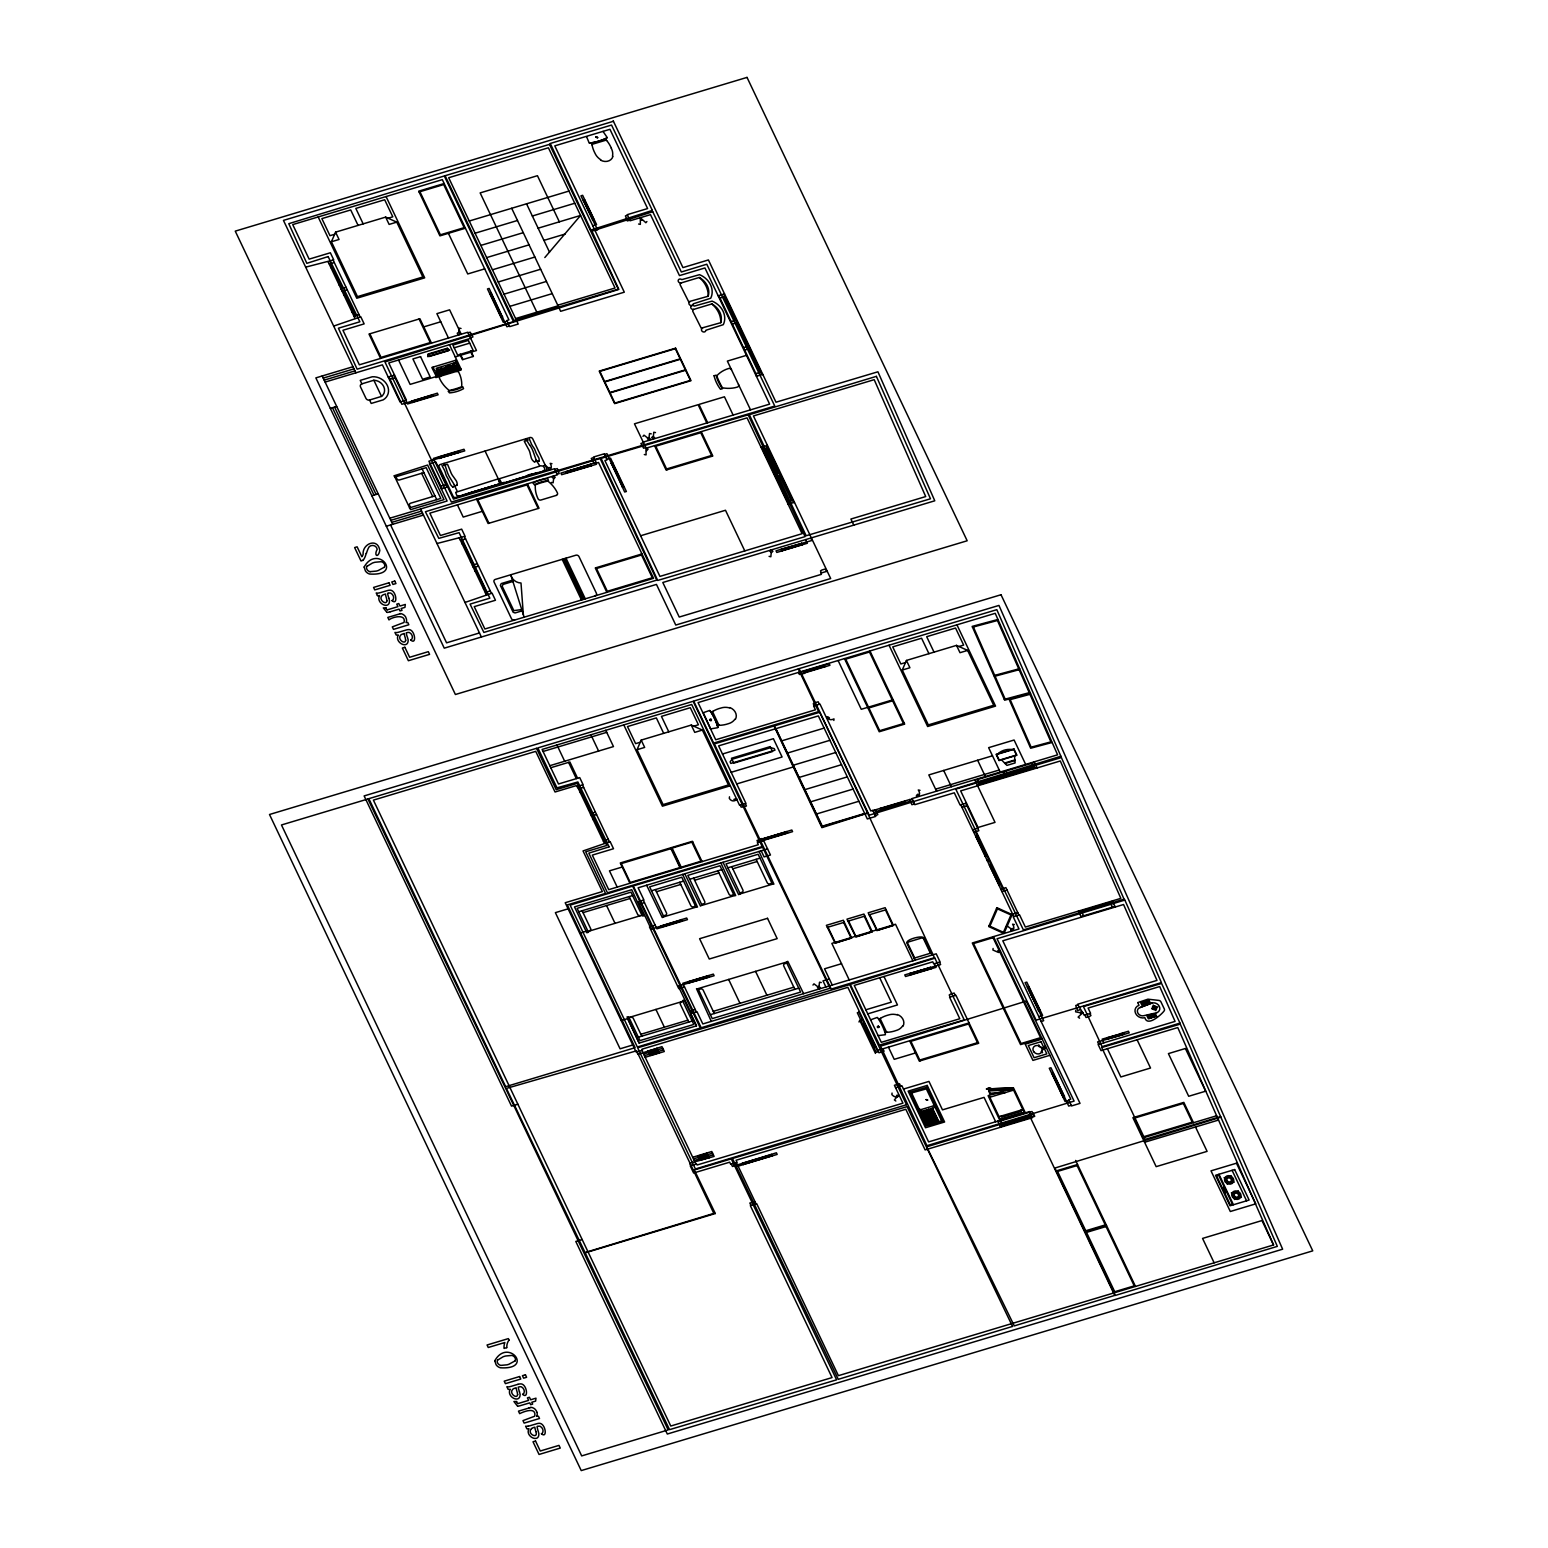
<?xml version="1.0" encoding="UTF-8"?>
<svg xmlns="http://www.w3.org/2000/svg" width="1548" height="1548" viewBox="0 0 1548 1548"><rect width="100%" height="100%" fill="white"/><g stroke="black" fill="none" stroke-linecap="round" stroke-linejoin="round"><path stroke-width="1.5" d="M733.868 799.426C740.911 796.388 733.326 804.902 729.321 798.381L729.495 796.814M829.457 717.924C824.504 713.744 827.87 722.277 834.004 718.872L833.83 720.459M997.473 951.169L998.944 949.911L1000.414 951.498L998.518 952.465L992.926 950.027L993.1 948.46M1043.236 1047.396L1044.823 1046.255L1046.158 1047.919L1044.184 1048.751L1038.689 1046.351L1038.863 1044.784M1080.601 1013.843L1080.756 1011.85L1082.942 1012.527L1078.124 1017.094L1079.556 1018.178M682.687 874.407L697.529 907.109L695.884 906.915L681.778 877.213L649.638 886.849L663.763 916.571L662.273 917.558L646.619 885.243M720.884 862.933L735.726 895.634L734.081 895.441L719.975 865.738L687.834 875.375L701.96 905.096L700.47 906.083L684.816 873.769M723.013 862.294L738.648 894.628L740.215 893.815L726.031 863.9L758.152 854.264L772.278 883.985L773.923 884.16L759.081 851.458M458.905 332.201L457.221 333.246L458.788 334.852L460.143 333.768L458.905 332.201L459.272 328.118L461.033 328.466M549.83 467.457C544.47 471.153 554.532 470.998 550.198 463.355L551.959 463.703M553.72 478.738L555.171 477.384L553.313 476.087L552.249 477.229L553.623 478.719L553.12 482.802L551.378 482.454M646.89 221.538L645.864 222.738L640.33 217.707L640.33 224.383L638.589 224.034M464.981 602.462L492.09 593.155L495.457 600.256L474.249 606.642L484.872 628.991L653.566 578.313L598.534 462.484L596.406 463.123L593.503 457.028L604.126 453.835L607.01 459.93L604.9 460.569L659.932 576.398L802.096 533.692L747.065 417.863L645.961 448.243L646.077 454.88L644.316 454.532M649.018 437.6L647.451 438.742L649.115 440.251L650.392 439.09L649.018 437.6L649.521 433.517L651.263 433.866M653.372 436.343L651.689 437.465L653.256 438.974L654.63 437.91L653.372 436.343L653.759 432.24L655.501 432.589M771.426 552.675L772.897 551.32L771.02 550.004L769.975 551.165L771.233 552.636L770.846 556.738L769.085 556.371M819.027 986.289L817.46 987.527L819.221 988.94L820.382 987.876L819.027 986.289L819.511 982.206L821.272 982.554M918.003 794.105C912.585 797.723 923.034 797.297 918.293 789.983L920.034 790.331M892.054 1093.062L891.88 1094.63C896.466 1100.125 902.426 1093.914 896.486 1095.404M1012.334 928.336C1006.877 931.915 1017.326 931.528 1012.605 924.195L1014.366 924.562M1075.783 1010.244L1075.608 1011.812L1080.175 1012.721M453.061 486.962L453.177 486.788A10.333 8.862 26.8 0 0 454.086 486.401L454.686 485.55A3.019 2.593 26.8 0 0 454.338 484.853M703.334 712.893L710.648 728.895L717.808 727.676M607.222 137.54L603.023 131.387M454.628 485.917L457.047 490.813M331.407 241.759L335.568 232.161L385.646 217.107L396.772 222.138L422.836 276.995L357.472 296.636L331.407 241.759L339.051 239.476L335.568 232.161M409.465 507.957L410.665 509.621L444.005 499.617L427.596 465.058L393.927 475.855L395.146 476.978L426.184 467.651L440.793 498.417L409.601 507.821L394.875 476.997M637.021 749.716L641.201 740.099L691.279 725.064L702.386 730.076L728.45 784.952L663.105 804.592L637.021 749.716L644.665 747.413L641.201 740.099M902.271 670.032L906.431 660.435L956.509 645.381L967.635 650.412L993.7 705.269L928.336 724.909L902.271 670.032L909.914 667.749L906.431 660.435M989.907 926.207L997.434 908.85M1227.254 1184.278L1227.912 1182.749M1230.37 1177.099L1231.028 1175.571M1234.491 1199.526L1235.149 1197.978M1237.607 1192.347L1238.265 1190.799M858.985 1021.99L859.74 1020.287L875.471 1053.414M885.417 1034.703L878.103 1035.631M457.008 484.872L457.202 483.866A8.398 7.198 26.8 0 0 456.157 480.673L453.564 476.958A25.465 21.846 26.8 0 1 452.751 475.875A16.912 14.513 26.8 0 1 450.526 471.521L447.546 464.323M367.07 566.297L372.488 563.008A45.647 39.164 26.8 0 1 374.984 562.253L381.234 561.692A4.16 3.58 26.8 0 1 384.349 567.439M497.74 1360.034L503.158 1356.745A45.647 39.164 26.8 0 1 505.654 1355.99L511.904 1355.429A4.16 3.58 26.8 0 1 515.02 1361.156M536.653 1416.304L538.452 1416.246L539.517 1418.49L524.153 1423.115L522.972 1420.619L534.544 1416.265A2.864 2.457 26.8 0 0 534.815 1415.723C536.072 1406.977 524.385 1411.273 519.664 1413.653L518.483 1411.157L528.758 1408.08M529.435 439.226L531.486 444.121A16.409 14.067 26.8 0 0 532.589 446.076L534.157 448.359A11.107 9.54 26.8 0 1 534.776 449.52L535.821 452.171A52.09 44.699 26.8 0 0 536.285 453.351L538.549 457.415A6.385 5.476 26.8 0 1 539.052 458.75L539.226 460.511A3.173 2.728 26.8 0 1 539.188 461.072L538.994 461.188M384.136 567.303L378.215 570.535A45.182 38.777 26.8 0 1 376.319 571.096L370.088 571.657M514.787 1361.04L508.886 1364.272A45.182 38.777 26.8 0 1 506.989 1364.833L500.739 1365.394A4.199 3.599 26.8 0 1 497.508 1359.899M544.819 257.548L580.577 215.443L538.143 228.195M543.658 466.18L544.683 465L548.418 467.844M642.962 436.362L643.987 435.162L647.722 438.007M812.971 985.05L813.996 983.851L817.731 986.695M1006.065 927.039L1007.09 925.859L1010.825 928.684M897.066 1096.835L894.396 1099.912L895.828 1101.015M1043.913 1048.596L1041.185 1051.634L1042.617 1052.737M528.139 439.942L527.133 441.025L529.532 444.857M531.525 1428.649C526.146 1433.777 538.878 1439.756 535.86 1431.552M642.11 219.913L640.833 220.3M871.118 1019.629L877.252 1017.442M703.527 712.602L709.7 710.435M524.269 441.277L527.984 448.262A16.912 14.513 26.8 0 1 529.958 452.693A25.465 21.846 26.8 0 1 530.248 453.932L531.332 458.092A8.398 7.198 26.8 0 0 533.092 460.878L534.254 461.672M539.052 466.374L499.307 478.758L501.978 483.75L538.007 472.488M497.024 479.261L455.654 492.361M536.576 461.188L537.717 461.265A10.333 8.862 26.8 0 0 538.704 461.072L538.878 461.052M443.521 465.368L445.185 465.638L446.559 469.779A32.063 27.516 26.8 0 0 449.481 476.939L454.357 484.834M455.692 368.211L457.337 367.476L445.437 371.017M524.772 441.064L527.288 440.154M1140.044 1007.555L1152.118 1002.988L1140.044 1007.555A4.799 4.122 26.8 0 0 1137.78 1012.876A4.799 4.122 26.8 0 0 1143.895 1015.682L1156.762 1012.74M589.904 930.89L590.872 929.11L582.145 910.727M681.043 1001.885L680.114 1003.801L688.783 1022.067M388.045 593.232L387.6 593.368A30.496 26.161 26.8 0 0 388.819 598.089M537.446 1426.405L537.059 1426.521A30.496 26.161 26.8 0 0 538.22 1431.261L538.491 1432.326A14.126 12.132 26.8 0 1 538.859 1433.738C539.226 1443.529 524.617 1436.254 528.99 1428.707A6.327 5.437 26.8 0 1 526.862 1428.804L525.623 1426.172A6.424 5.515 26.8 0 0 528.062 1426.211M526.707 475.933C529.339 472.74 550.604 473.63 543.193 466.277A2.148 1.858 26.8 0 0 542.535 465.987L541.026 465.851A12.384 10.623 26.8 0 0 539.788 465.948L536.788 461.149M613.434 121.286L283.458 220.397L355.885 372.816M444.16 183.515L418.695 191.159L439.942 235.877L465.406 228.214M419.082 191.971L443.696 184.58L464.168 227.653L439.555 235.064M334.639 234.29L329.976 235.683L321.868 218.616L350.719 209.948L358.072 225.389M388.122 218.229L392.786 216.817L384.678 199.75L355.827 208.419L363.161 223.86M396.772 222.138L389.128 224.421L385.646 217.107M305.672 267.146L333.749 259.871L330.363 252.769L309.136 259.135L292.727 224.595L442.322 179.645L508.944 319.875L506.815 320.513L509.718 326.609L518.212 324.054L448.688 177.73L548.418 147.776L615.04 288.005L557.744 305.208M469.257 221.016L568.987 191.062M328.969 263.624L330.246 263.237L342.418 288.857L341.141 289.224M330.44 263.644L334.271 262.502M330.904 267.688L332.181 267.301M475.043 233.226L517.496 220.474M532.338 216.004L574.772 203.252M583.267 200.698L584.97 200.195M339.206 285.161L340.483 284.793M480.848 245.416L523.282 232.664M342.224 288.45L346.036 287.289M341.914 290.85L343.192 290.482L355.363 316.082L354.086 316.469M343.385 290.889L347.197 289.728M343.849 294.933L345.127 294.546M592.536 220.222L594.239 219.7M486.633 257.607L529.068 244.855M543.929 240.385L565.155 234.019M592.729 225.737L596.561 224.576L582.648 195.319L580.945 195.822L597.605 229.839L595.051 230.613M627.54 215.269L625.411 215.907L627.308 220.919L629.842 220.145M484.718 268.868L467.728 273.957L448.417 233.322M492.438 269.797L534.873 257.045M352.151 312.406L353.428 312.019M355.169 315.676L358.981 314.534M333.671 326.086L360.781 316.779L364.148 323.88L342.94 330.266L359.349 364.806L467.786 332.239L476.474 350.525L455.247 356.891M498.224 281.988L540.658 269.236M489.768 293.81L491.471 293.307M504.009 294.178L546.463 281.426M423.765 326.88L440.754 321.771M509.814 306.369L552.249 293.617M500.971 317.379L502.674 316.876M352.983 366.721L315.85 377.886L444.257 648.167L656.449 584.409L675.76 625.063L830.676 578.526L753.431 415.948L874.194 379.666L925.704 496.56L850.897 519.044L853.799 525.14M468.077 332.839L470.186 332.201L472.933 336.961L470.379 337.716M507.105 321.113L503.294 322.274L487.465 288.934L489.149 288.431L506.893 326.763L509.427 325.989M515.6 318.559L558.035 305.827M323.222 378.099L353.989 368.85M324.19 380.131L354.956 370.881M325.119 382.066L382.414 364.844L400.081 402.035L406.447 400.119L388.761 362.948L470.669 338.335M454.183 347.797L469.702 343.134M699.27 277.479L680.675 283.071L680.036 284.561L688.666 301.725L708.191 296.248A17.241 14.783 26.8 0 0 699.27 277.479A24.458 20.995 26.8 0 1 708.191 296.248M361.884 383.846L373.861 380.247A10.062 8.63 26.8 0 1 383.711 386.516A10.062 8.63 26.8 0 1 381.543 396.404L369.566 400.003A2.806 2.399 26.8 0 1 365.947 398.358L360.529 386.961A2.806 2.399 26.8 0 1 361.884 383.846L360.239 380.382L372.217 376.783A13.951 11.958 26.8 0 1 387.329 385.433A13.951 11.958 26.8 0 1 383.169 399.868L371.21 403.447L369.566 400.003M388.2 377.035L394.566 375.138M389.999 379.299L395.088 377.77M436.459 368.211L455.151 362.6M440.89 368.443L443.502 368.405M446.83 366.663L444.024 368.25M447.43 366.489L450.449 365.58M454.086 364.496L451.281 366.063M440.561 369.392L437.117 369.585L440.619 369.275M443.463 368.521L440.851 368.559M444.16 368.308L446.946 366.721M451.416 366.121L454.203 364.554M440.774 369.817L437.755 370.727L439.458 374.481L442.593 373.629M441.451 369.604L443.657 368.946M444.353 368.734L456.234 365.173M438.103 371.443L441.141 370.591M441.799 370.34L444.024 369.72M444.702 369.469L456.602 365.947M438.471 372.217L441.509 371.365M444.373 370.456L442.167 371.114L441.412 369.72M445.863 369.256L456.97 366.702M438.839 372.991L441.877 372.139M443.947 371.501L443.947 373.126M436.226 374.055L437.755 373.59M439.206 373.765L442.244 372.894M445.127 372.042L443.134 373.378M445.805 371.791L457.705 368.25M443.27 373.436L445.243 372.101M446.172 372.565L458.053 368.985M439.748 375.119L458.421 369.508M330.324 408.362L336.69 406.447M461.052 369.101L410.123 384.388L398.533 360.007M435.839 377.596L461.014 370.03M718.175 295.803L724.541 293.888M724.87 296.113L723.593 296.5L735.165 320.881L736.442 320.494M719.955 298.048L723.787 296.906M711.848 303.93L693.252 309.523L692.614 311.013L701.225 328.176L720.749 322.7A17.241 14.783 26.8 0 0 711.848 303.93A24.458 20.995 26.8 0 1 720.749 322.7M725.528 300.564L726.786 300.177M406.969 402.751L401.861 404.28L388.838 376.861M411.962 401.029L432.414 395.069M412.465 402.074L432.821 395.959M733.249 316.818L734.507 316.431M731.159 321.616L734.99 320.475M737.216 322.119L735.939 322.506L747.529 346.887L748.806 346.52M732.32 324.054L736.132 322.913M737.874 326.57L739.151 326.183M604.629 381.543L680.172 358.846M604.823 381.95L680.365 359.252M745.594 342.824L746.871 342.456M743.524 347.642L747.336 346.481M749.58 348.145L748.303 348.513L759.894 372.913L761.171 372.526M744.685 350.08L748.497 348.919M609.854 392.515L685.396 369.837M610.047 392.921L685.571 370.243M750.238 352.576L751.515 352.209M746.465 355.343L727.366 361.09L750.528 409.852M438.606 457.105L459.059 451.165M434.001 459.659L428.912 461.188L441.935 488.626M439.11 458.169L459.485 452.055M439.187 458.324L459.562 452.209L458.885 450.797M757.959 368.85L759.236 368.463M423.881 472.604L399.5 479.938A2.07 1.78 26.8 0 1 396.83 478.719L395.901 476.745M755.869 373.649L759.7 372.507M756.391 376.28L762.758 374.364M371.849 495.747L378.215 493.831M440.774 486.188L445.863 484.659M441.296 488.82L447.662 486.904M434.949 495.902L410.568 503.216A2.07 1.78 26.8 0 0 409.581 505.538L410.51 507.512M389.806 518.212L447.101 501.01L429.435 463.82L435.781 461.904L453.467 499.095L554.455 468.754L557.357 474.849L429.841 513.162L440.445 535.511L461.672 529.145L465.058 536.247L436.981 543.522M643.155 442.109L769.627 404.125L704.94 267.959L679.475 275.602L650.508 214.65L630.133 220.764L627.25 214.669L647.606 208.554L609.951 129.297L554.784 145.86L624.308 292.185L560.647 311.303L511.691 208.283M554.745 469.354L557.299 468.599L559.196 473.611L557.067 474.249M593.793 457.627L591.259 458.401L593.987 463.142M604.397 454.454L606.951 453.68L624.676 492.012L626.379 491.509L610.551 458.169L606.719 459.33M643.446 442.709L640.911 443.483L643.639 448.223L645.768 447.604M390.812 520.341L421.578 511.111M391.779 522.373L422.546 513.143M596.115 462.504L560.898 473.088L561.653 474.714L596.464 464.265L595.69 462.639M590.697 464.381L566.084 471.772L566.761 473.185M386.323 526.223L423.475 515.078M566.162 471.927L590.775 464.535M566.587 472.817L591.278 465.6M611.17 463.568L612.853 463.046M482.299 511.324L463.22 517.071L457.415 504.88M666.588 468.967L711.577 455.46M622.354 487.136L624.057 486.633M761.055 447.333L767.421 445.418M460.278 540L461.556 539.613L473.727 565.233L472.45 565.62M767.75 447.643L766.492 448.03L778.644 473.63L779.921 473.243M461.749 540.02L465.58 538.878M762.854 449.578L766.666 448.436M462.213 544.064L463.491 543.677M768.408 452.093L769.685 451.706M470.515 561.537L471.792 561.169M776.709 469.566L777.986 469.179M473.533 564.827L477.345 563.666M774.639 474.365L778.451 473.224M473.224 567.245L474.501 566.858L486.672 592.458L485.395 592.845M780.695 474.868L779.418 475.255L791.589 500.855L792.866 500.468M474.694 567.265L478.506 566.104M775.8 476.803L779.611 475.662M475.159 571.309L476.436 570.922M781.353 479.319L782.63 478.932M640.62 535.763L725.49 510.26L744.801 550.914M390.27 611.789L399.113 609.138L399.984 610.957L402.016 610.357L401.145 608.519L404.937 607.377L405.324 604.436L399.964 606.042L398.765 603.526L396.752 604.146L397.933 606.642L388.954 609.351A7.372 6.327 26.8 0 1 387.581 609.68M483.46 588.782L484.737 588.395M512.504 580.19L501.242 583.577L500.352 585.415L513.143 612.234L515.058 612.95L522.14 610.841M789.654 496.792L790.931 496.405M512.91 581.448L502.965 584.467L502.191 586.247L513.839 610.628L521.734 609.564M486.478 592.052L490.29 590.91M787.564 501.61L791.396 500.449M788.087 504.222L794.453 502.326M641.975 553.932L595.283 567.961L606.874 592.342M596.522 568.522L641.511 554.997M479.474 632.939L446.579 642.826L390.58 524.946M788.764 546.986L776.032 550.817L776.806 552.442L789.538 548.611M789.19 546.87L811.887 540.504L810.726 538.065M781.218 549.482L801.671 543.522M781.721 550.546L802.096 544.432M781.798 550.701L802.174 544.586M789.964 548.495L807.359 543.251L805.637 539.594M827.193 571.212L820.827 573.128L821.408 574.347L679.243 617.052L662.815 582.493L934.779 500.797L877.929 371.791L775.993 402.209L708.404 259.948L682.939 267.611L613.202 120.802M798.613 672.838L829.167 663.666L829.941 665.292L799.387 674.464L798.42 672.432M803.876 671.677L824.252 665.563M870.324 651.766L845.711 659.158L879.69 730.695L904.303 723.303M804.302 672.567L824.678 666.453M543.058 751.477L606.719 732.339M549.811 765.699L613.472 746.581L605.752 730.308M550.778 767.731L569.877 761.984L577.597 778.257M640.272 742.247L635.609 743.64L627.482 726.573L656.352 717.904L663.686 733.346M693.736 726.186L698.419 724.774L690.292 707.707L661.441 716.376L668.775 731.817M905.503 662.563L900.839 663.957L892.732 646.89L921.582 638.221L928.935 653.662M958.986 646.503L963.649 645.09L955.542 628.024L926.691 636.692L934.024 652.134M702.386 730.076L694.742 732.378L691.279 725.064M967.635 650.412L959.992 652.695L956.509 645.381M578.333 788.474L579.61 788.087M579.803 788.493L583.635 787.351M580.268 792.537L581.545 792.17M893.099 699.735L861.269 709.294L838.107 660.512M868.873 707.939L892.635 700.799M722.471 754.011L773.4 738.706L782.088 756.991L731.178 772.297M781.701 740.853L824.136 728.102M588.569 810.01L589.846 809.643M787.506 753.044L829.941 740.292M591.588 813.3L595.399 812.139M590.504 814.093L591.781 813.706M591.278 815.719L592.555 815.332M592.749 815.738L596.561 814.577M593.213 819.782L594.49 819.395M793.292 765.234L835.726 752.502M730.308 785.784L662.409 806.179L623.786 724.89M736.713 783.946L792.421 767.208M799.078 777.444L841.512 764.693M601.514 837.255L602.791 836.868M604.513 840.525L608.345 839.384M603.449 841.319L604.707 840.932M804.883 789.635L847.317 776.883M810.668 801.825L853.103 789.074M692.711 841.899L672.122 848.091L681.197 867.19L701.786 860.998M620.671 863.784L671.58 848.478M622.199 867.035L609.467 870.847L617.207 887.12M992.481 755.792L928.819 774.929L936.559 791.183M816.454 814.016L858.908 801.264M1004.613 763.048L1014.869 759.952M1005.039 763.493L1014.927 760.513M762.197 839.132L786.81 831.74L762.274 839.306M762.7 840.196L787.39 832.959M757.785 842.093L792.576 831.644L791.821 830.018L757.011 840.467L757.978 842.499M935.592 789.151L999.234 770.014M864.693 813.455L822.259 826.206L775.916 728.663M880.309 808.598L905 801.361M975.027 780.308L1034.451 762.467M880.812 809.643L905.425 802.251M880.889 809.817L905.503 802.425M977.349 785.184L1036.773 767.344M568.116 908.831L555.384 912.643L620.071 1048.809L632.803 1044.977M767.576 848.904L638.124 887.797L643.929 899.988L637.563 901.904M578.739 911.753L632.59 895.557M651.495 890.758L683.616 881.102M689.692 879.283L721.813 869.628M727.889 867.809L760.01 858.153M583.054 912.623L630.075 898.479M656.429 891.745L680.752 884.45M694.626 880.27L718.949 872.975M732.823 868.796L757.146 861.501M966.455 803.083L960.089 804.999L954.303 792.808L914.829 804.67L911.927 798.574L1057.594 754.824L995.229 613.318L698.051 702.579L715.718 739.77L815.448 709.816L813.609 705.965L819.976 704.05L870.769 810.939L872.898 810.301L875.781 816.396L867.306 818.95L818.35 715.911L718.62 745.865L745.942 803.393L739.576 805.289L691.685 704.495L542.09 749.445L558.499 783.985L579.726 777.618L583.112 784.72L576.746 786.636L576.262 785.629L555.035 791.995L535.724 751.361L373.397 800.123L670.768 1426.037L832.05 1377.585L750.354 1205.66L756.72 1203.744L838.416 1375.669L1273.559 1244.96L1177.776 1027.562L1101.034 1050.628L1098.132 1044.532L1175.067 1021.409L1159.704 986.56L1088.089 1008.058L1090.605 1013.34L1084.239 1015.256L1077.563 1004.265L1156.995 980.406L1123.558 904.516L1002.794 940.797L1080.02 1103.376L1071.545 1105.93L1068.642 1099.835L1070.771 1099.196L993.526 936.617M639.363 904.148L644.452 902.619M961.889 807.243L966.978 805.715M579.687 933.212L586.053 931.296M588.105 931.432L641.936 915.236M663.415 915.855L665.485 915.236A2.07 1.78 26.8 0 0 666.491 912.933L655.404 889.578M695.555 906.219L693.485 906.838A2.07 1.78 26.8 0 1 690.814 905.619L679.727 882.283M701.612 904.38L703.682 903.761A2.07 1.78 26.8 0 0 704.688 901.458L693.601 878.103M733.752 894.744L731.682 895.363A2.07 1.78 26.8 0 1 729.011 894.144L717.924 870.808M739.809 892.925L741.879 892.287A2.07 1.78 26.8 0 0 742.885 889.984L731.778 866.648M771.949 883.269L769.878 883.889A2.07 1.78 26.8 0 1 767.208 882.67L756.121 859.334M663.821 916.822L696.058 907.147M702.018 905.348L734.255 895.673M740.215 893.873L772.452 884.198M650.063 926.691L655.172 925.162M972.608 829.805L977.697 828.277M973.576 831.837L975.259 831.334L1002.698 889.055L1000.995 889.558M661.325 925.878L681.759 919.918M975.453 831.74L978.858 830.715L965.817 803.277M661.828 926.923L682.184 920.808M975.898 836.713L977.581 836.21M985.167 856.218L986.85 855.715M987.082 860.301L988.785 859.779M987.469 861.114L989.172 860.591M991.107 864.655L989.404 865.177L999.06 884.566M827.348 927.368L844.318 922.279M847.936 921.195L864.906 916.087M869.125 914.829L886.095 909.721M998.673 884.682L1000.376 884.16M687.97 981.954L708.345 975.84M688.047 982.129L708.423 976.014M1002.504 888.649L1005.89 887.623L1018.932 915.062M688.473 983.019L708.926 977.059L708.249 975.646M679.417 988.475L684.506 986.947M1001.962 891.59L1007.051 890.061M835.843 942.693L850.703 938.243M856.431 936.521L871.292 932.051M877.619 930.154L892.48 925.685M697.974 988.65L786.577 962.063M698.458 989.578L700.528 988.959A2.07 1.78 26.8 0 1 703.198 990.178L714.286 1013.514M786.829 963.069L784.759 963.688A2.07 1.78 26.8 0 0 783.772 965.991L794.84 989.346M628.991 1017.5L682.842 1001.343M621.212 1020.596L627.579 1018.681L639.169 1043.062L696.465 1025.86L684.158 1000.027L682.533 1000.685L693.814 1024.447L639.963 1040.604L628.682 1016.842L627.037 1016.881L639.15 1043.062M907.67 942.21L922.531 937.74M841.512 963.707L824.542 968.796L832.263 985.07M690.137 1011.038L695.226 1009.509M1012.682 914.152L1017.771 912.623M713.241 1011.347L793.814 987.179M640.853 1034.277L687.893 1020.171M710.377 1014.695L798.749 988.166M829.36 978.975L822.994 980.871L825.897 986.966M638.337 1037.199L692.188 1021.041M914.055 958.173L931.025 953.065M1078.685 911.733L1112.644 901.536M1081.007 916.61L1114.966 906.412M648.051 1051.073L657.049 1048.557M648.554 1052.137L657.474 1049.467M909.972 973.557L930.329 967.442M643.639 1054.033L662.738 1048.286M910.05 973.731L930.406 967.597M648.825 1052.698L657.745 1050.028M648.902 1052.872L657.823 1050.183M910.476 974.621L930.909 968.661M649.328 1053.762L658.326 1051.247M644.413 1055.659L663.511 1049.912M649.599 1054.323L658.597 1051.808M650.102 1055.388L659.022 1052.717M645.187 1057.284L664.286 1051.537L661.964 1046.661L637.97 1054.343L636.809 1051.905M517.883 1104.208L511.517 1106.123L364.128 795.924L998.963 605.423L1282.634 1249.197L667.304 1434.029L575.798 1241.438L582.164 1239.522M865.835 1009.799L891.3 1002.156L879.709 977.775M867.77 1013.863L897.472 1004.942L883.966 976.498M860.669 1019.842L862.352 1019.319M862.971 1024.718L864.674 1024.196M1027.408 987.508L1029.11 987.005M872.743 1045.268L874.446 1044.745M873.788 1047.474L875.491 1046.97M877.813 1050.337L969.067 1022.918M1038.611 1011.096L1040.295 1010.573M915.449 1052.969L894.222 1059.335L888.436 1047.145M1038.805 1016.61L1042.617 1015.449L1026.788 982.129L1025.086 982.632L1043.662 1020.712L1041.127 1021.486M1077.853 1004.865L1075.725 1005.503L1077.621 1010.515L1080.156 1009.741M919.764 1060.032L977.485 1042.694M1041.804 1038.224L1020.577 1044.61L972.299 942.984L1018.99 928.974L1013.205 916.784L1019.571 914.868L1025.357 927.059L1120.849 898.362L1060.303 760.977L960.669 790.893L978.046 827.483L995.016 822.375L974.737 779.708M1042.191 1039.037L1025.221 1044.145L1032.942 1060.399L1049.912 1055.291M1151.635 1008.735L1157.749 1006.897M895.576 1087.722L901.942 1085.806L928.606 1141.902L1029.594 1111.561L1032.497 1117.656L925.124 1149.912L905.812 1109.258L736.055 1160.265L737.022 1162.296L730.656 1164.212L729.689 1162.18L693.62 1173.016L690.253 1165.896L696.619 1163.98L697.084 1165.005L902.929 1103.163L894.415 1085.283L899.523 1083.755L900.684 1086.193M903.49 1089.057L928.955 1081.413L942.48 1109.858L984.064 1097.377L995.654 1121.758M692.691 1157.265L711.79 1151.519L714.112 1156.414L689.731 1163.264L690.872 1165.702M697.955 1156.104L706.875 1153.415M698.38 1156.995L707.301 1154.324M693.465 1158.891L712.564 1153.163M698.651 1157.556L707.571 1154.885M698.729 1157.73L707.649 1155.04M699.154 1158.62L708.152 1156.104M694.239 1160.516L713.338 1154.789M699.503 1159.355L708.423 1156.666M1119.959 1033.793L1128.434 1031.239L1129.208 1032.864L1120.733 1035.418M699.928 1160.245L708.849 1157.575M1107.323 1037.818L1123.519 1033.135M1107.826 1038.882L1124.022 1034.199M1120.307 1035.554L1097.609 1041.901L1098.77 1044.339M742.537 1163.187L771.485 1154.673M743.04 1164.251L771.91 1155.582M743.117 1164.406L771.988 1155.737M738.125 1166.147L777.173 1154.421L776.399 1152.796L732.456 1166.457L731.295 1164.019M919.725 1110.458C921.37 1113.186 934.411 1110.245 934.644 1106.181M1051.595 1073.132L1053.298 1072.629M989.849 1097.242L1013.611 1090.102M1062.799 1096.7L1064.502 1096.197M999.079 1116.688L1022.86 1109.548M1000.356 1119.417L1024.118 1112.277M1000.55 1119.823L1024.312 1112.683M998.054 1121.72L1032.013 1111.522L1034.335 1116.398M1068.933 1100.435L1065.121 1101.595L1049.273 1068.255L1050.976 1067.752L1068.7 1106.085L1071.255 1105.311M1032.787 1113.147L1034.761 1116.282L1000.376 1126.615M1031.626 1115.818L1001.924 1124.757L1002.504 1125.976M755.114 1201.906L749.832 1203.028L750.993 1205.466M1142.559 1138.012L1216.631 1115.76M1144.572 1142.269L1218.528 1120.055M1077.543 1164.502L1056.336 1170.869L1114.25 1292.812M506.564 1347.689L504.048 1348.443A18.247 15.654 26.8 0 1 504.841 1342.522L488.239 1347.495L487.059 1344.999L508.344 1338.614L509.099 1340.22M1216.902 1175.59L1218.16 1175.203M1085.283 1231.84L1106.51 1225.474M1230.795 1204.847L1232.073 1204.46M517.961 1384.318L511.014 1386.369A29.567 25.368 26.8 0 1 509.505 1386.737A6.424 5.515 26.8 0 1 506.873 1386.737L508.112 1389.349A6.327 5.437 26.8 0 0 510.24 1389.253C505.886 1396.509 520.128 1404.191 520.128 1394.438A14.126 12.132 26.8 0 0 519.741 1392.89L519.412 1391.845M997.938 619.471L972.163 626.398L1004.671 700.199L1030.465 693.252M972.512 627.211L997.454 620.516L1029.246 692.672L1004.304 699.367M993.835 675.605L1019.629 668.659M995.054 676.186L1019.126 669.704M1052.137 742.46L1030.658 748.245L1008.967 699.038M640.137 915.777L637.853 914.849L629.165 896.582M921.486 1111.329L928.045 1124.932M630.791 1016.959L633.074 1017.907L641.762 1036.173M444.334 465.077L446.985 464.419M458.788 495.902L457.473 495.824A2.032 1.742 26.8 0 1 456.757 495.321L455.789 492.67M528.062 1426.211L528.236 1426.172A29.567 25.368 26.8 0 0 529.745 1425.805L536.711 1423.754A12.752 10.933 26.8 0 1 538.491 1423.347C545.728 1422.012 547.837 1439.582 541.316 1433.661M877.987 1027.504L878.664 1026.459L877.871 1027.427M454.841 485.743L454.686 485.762A5.766 4.954 26.8 0 0 457.182 485.143M606.777 138.004A59.83 51.336 26.8 0 1 589.807 143.074L589.478 143.074M1004.052 1092.927L989.83 1093.778L988.533 1089.811L1012.45 1088.863L1012.644 1089.927L988.727 1090.876M1005.736 1092.462L990.081 1093.352L989.075 1090.837M458.479 495.941L459.775 495.863A10.12 8.669 26.8 0 0 461.304 495.534L462.581 495.089A46.363 39.784 26.8 0 1 464.574 494.373L504.396 482.415L468.347 493.406L499.965 483.982M878.161 1025.995C874.891 1028.143 881.838 1027.678 878.277 1026.324M387.31 612.408L387.445 612.408A16.544 14.203 26.8 0 0 390.251 611.75M517.961 1406.145L518.096 1406.145A16.544 14.203 26.8 0 0 520.921 1405.468L529.784 1402.856L530.654 1404.694L532.667 1404.075L531.796 1402.256L535.608 1401.114L535.995 1398.173L530.635 1399.779L529.435 1397.264L527.404 1397.883L528.603 1400.379L519.625 1403.088A7.372 6.327 26.8 0 1 518.232 1403.417M646.561 450.797L648.051 449.172L646.155 448.185L634.467 423.823L698.129 404.705L706.817 422.991M386.942 612.389L383.304 607.919L385.839 607.784M517.496 1406.106L513.936 1401.52L516.51 1401.52M452.867 487.02L452.906 487.039A3.173 2.728 26.8 0 1 452.306 486.614L450.971 485.201A6.385 5.476 26.8 0 1 450.236 483.944L448.552 479.706A52.09 44.699 26.8 0 0 447.914 478.564L446.501 476.029A11.107 9.54 26.8 0 1 446.017 474.83L445.282 472.314A16.409 14.067 26.8 0 0 444.489 470.263L441.954 465.503M996.544 908.444L1010.96 914.965L1003.433 932.322L989.037 925.82M1224.1 1177.641L1225.881 1178.454M1232.401 1181.395L1234.182 1182.188M1231.337 1192.889L1233.117 1193.682M1239.638 1196.643L1241.419 1197.436M589.169 142.958L586.673 136.921M877.484 1017.578L877.735 1017.829A59.83 51.336 26.8 0 1 885.475 1034.122M709.913 710.571L710.164 710.822A59.927 51.432 26.8 0 1 717.827 727.115L717.866 727.308M499.714 483.789L498.224 479.203M536.208 460.24L536.189 460.182A3.019 2.593 26.8 0 0 536.517 460.975L536.692 461.091M1001.517 759.855L1006.916 765.389L1015.101 762.932L1014.52 756.005M536.556 460.975L536.595 461.014A5.766 4.954 26.8 0 1 534.331 461.962M391.915 600.489C398.339 606.603 396.423 588.821 389.245 590.214A12.752 10.933 26.8 0 0 387.31 590.62L380.344 592.632A29.567 25.368 26.8 0 1 378.834 593A6.424 5.515 26.8 0 1 376.222 593L377.46 595.612M410.665 639.924C417.128 646.058 415.116 628.043 407.84 629.649A12.752 10.933 26.8 0 0 406.06 630.055L399.094 632.068A29.567 25.368 26.8 0 1 397.584 632.435L397.391 632.474A6.424 5.515 26.8 0 1 394.953 632.435L396.191 635.048A6.327 5.437 26.8 0 0 398.32 634.97C393.927 642.323 408.42 649.889 408.169 640.021A14.126 12.132 26.8 0 0 407.821 638.589L407.492 637.544A30.496 26.161 26.8 0 1 406.195 632.842M522.585 1394.226C529.048 1400.34 527.055 1382.364 519.76 1383.951A12.752 10.933 26.8 0 0 517.98 1384.338M918.951 1108.832L920.808 1109.664L933.212 1105.949L933.85 1104.459M1112.354 900.917L1115.257 907.012M1110.516 902.174L1111.096 903.393L1081.394 912.314L1080.814 911.095M1273.559 1244.96L1261.968 1220.559L1202.564 1238.419L1214.135 1262.8M1110.671 903.51L1112.412 907.167M1106.278 903.452L1106.859 904.671M1232.092 1170.327L1246.585 1200.803M1153.221 1005.039L1155.872 1010.631M1149.022 1000.318L1150.396 1003.181M1155.292 1013.514L1156.666 1016.378M1147.977 1000.627L1149.371 1003.588M1154.208 1013.746L1155.814 1016.63M1034.161 761.848L1037.063 767.943M1147.126 1000.898L1148.519 1003.839M1153.357 1013.998L1154.75 1016.959M1146.913 1000.956L1148.345 1003.975M1153.105 1013.998L1154.537 1017.017M1146.062 1001.208L1147.494 1004.226M1152.254 1014.25L1153.686 1017.268M1145.849 1001.266L1147.32 1004.381M1152.002 1014.23L1153.473 1017.326M1034.645 767.982L1034.064 766.763L1007.322 774.793L1007.903 776.012M1031.897 763.222L1033.638 766.879M1144.998 1001.517L1146.468 1004.633M1151.151 1014.482L1152.621 1017.597L1150.899 1014.462M1144.785 1001.595L1146.294 1004.768M1145.443 1005.02L1143.933 1001.846L1145.268 1005.174M1150.048 1014.733L1151.577 1017.907M1149.816 1014.714L1151.364 1017.965M1142.656 1002.233L1144.243 1005.561M1148.713 1014.946L1150.512 1018.216M1141.824 1002.485L1143.411 1005.813M1147.861 1015.198L1149.448 1018.545M1141.611 1002.543L1143.217 1005.968M1147.61 1015.198L1149.235 1018.603M1029.826 768.04L1030.407 769.259M1140.76 1002.794L1142.385 1006.219M1146.758 1015.449L1148.384 1018.855M1025.666 764.402L1014.095 740.021L988.63 747.665L1000.202 772.046M1218.934 1174.274L1233.427 1204.75M956.935 624.831L995.558 706.101L927.639 726.515L889.036 645.226M1193.489 1122.706L1183.833 1102.389L1132.904 1117.675L1156.163 1166.65L1207.092 1151.364L1195.501 1126.983M1218.779 1175.474L1232.305 1203.938M1223.829 1187.2L1226.306 1192.405M1222.649 1187.568L1225.107 1192.753M1216.67 1176.112L1230.176 1204.576M1085.051 909.818L1085.632 911.037M1081.82 912.178L1083.561 915.836M1078.395 911.114L1081.297 917.209M1011.579 773.516L1012.16 774.735M1137.006 1039.579L1150.532 1068.023L1120.829 1076.963L1107.304 1048.499M1006.006 771.001L1007.748 774.658M1006.219 776.516L1005.639 775.296L978.897 783.327L979.478 784.546M1003.472 771.775L1005.213 775.432M1123.345 1032.768L1124.119 1034.393M1001.382 776.574L1001.962 777.793M1120.055 1033.987L1102.137 1039.153L1103.859 1042.81M977.639 760.261L985.36 776.516M1107.226 1037.624L1108 1039.25M983.135 782.05L983.715 783.269M1089.966 1013.534L1090.934 1015.565L1089.424 1016.494L1086.038 1017.5L1084.877 1015.062M977.581 779.553L979.323 783.211M723.903 294.081L762.138 374.558M977.194 836.326L986.482 855.831M990.72 864.771L999.989 884.276M976.091 836.655L985.534 856.121M718.794 295.61L757.03 376.087M960.728 804.805L1013.824 916.59M943.68 770.459L951.401 786.713M869.937 650.953L904.69 724.116L879.225 731.759L844.473 658.597M869.473 652.018L903.452 723.555M1028.723 987.121L1040.101 1010.65M1038.979 1010.979L1027.795 987.392L1038.824 1011.018M766.782 445.611L793.834 502.5M826.555 571.406L825.394 568.967L822.007 569.974L820.498 570.902L821.466 572.934M761.693 447.14L788.725 504.048M801.496 543.174L802.27 544.799M1052.911 1072.745L1064.289 1096.255M1063.186 1096.603L1051.982 1073.016L1063.012 1096.642M733.133 415.077L724.445 396.791L698.98 404.434L707.668 422.739M904.825 800.993L905.599 802.619M1075.608 1160.439L1135.477 1286.427M781.14 549.288L781.895 550.914M824.078 665.195L824.852 666.82M1029.459 1112.296L1031.2 1115.953M1025.357 1112.838L1013.572 1088.031L988.108 1095.694L999.892 1120.481M1027.388 1117.095L1027.969 1118.314M701.225 431.64L712.815 456.021L666.124 470.05L654.552 445.65M880.212 808.385L880.986 810.01M1012.721 1088.302L1024.505 1113.089M711.964 456.273L700.76 432.705L655.771 446.211L666.975 469.779M1020.732 1110.187L1021.312 1111.425L1001.788 1117.288L1001.208 1116.05M584.583 200.311L594.026 219.777M583.654 200.601L592.923 220.106M803.509 670.903L804.67 673.341L801.09 673.961M819.356 704.243L818.195 701.805L814.79 702.811L813.281 703.74L814.248 705.772M939.462 962.14L940.623 964.578L904.767 974.892L905.541 976.517L936.095 967.326L934.373 963.669M955.29 995.48L954.129 993.042L950.743 994.048L949.234 994.977L950.201 997.009M977.872 1043.507L968.603 1023.983L910.882 1041.32L920.151 1060.844M931.993 955.097L923.788 937.836C922.086 935.127 906.199 939.288 906.799 942.926L915.023 960.205M923.15 938.011L930.387 953.258M1006.161 1123.48L1006.742 1124.699M930.232 967.248L931.006 968.874M988.959 1095.442L1000.743 1120.23M1000.608 1120.965L1002.349 1124.622M997.763 1121.12L1000.666 1127.215M907.438 942.732L914.694 957.98M912.894 960.844L895.518 924.253L831.856 943.39L849.233 979.961M559.35 221.828L537.446 175.698L480.151 192.9L536.827 312.193M885.475 909.914L892.712 925.162M909.876 973.363L910.65 974.988M869.763 914.636L877 929.864M526.552 203.814L549.501 252.131M774.329 725.915L822.182 826.632L867.557 813.01L819.685 712.274L714.363 743.911L831.237 989.075L934.431 957.69L867.615 813.145L821.911 827.638L774 725.993M864.268 916.281L871.524 931.528M909.644 1040.778L919.299 1061.096L978.723 1043.236L955.929 995.287L949.563 997.202L959.799 1018.739L881.296 1042.326L854.244 985.418L932.767 961.83L933.734 963.862L940.1 961.966L936.23 953.82L702.811 1023.944L697.026 1011.753L690.66 1013.669L696.465 1025.86M848.575 921.002L855.812 936.23M932.399 1108.039L938.881 1121.681M931.973 1108.175L938.456 1121.797M843.679 922.473L850.936 937.701M930.58 1108.6L937.043 1122.223M930.154 1108.716L936.617 1122.358M928.877 1109.103L935.36 1122.726M928.452 1109.239L934.934 1122.861M927.097 1109.645L933.56 1123.267M926.672 1109.761L933.134 1123.403M925.394 1110.148L931.877 1123.771M924.969 1110.284L931.451 1123.906M923.692 1110.651L930.174 1124.293M923.266 1110.787L929.748 1124.409M922.008 1111.174L928.471 1124.796M612.486 463.162L623.67 486.749M786.713 831.547L787.487 833.172M611.383 463.491L622.741 487.02M827.986 927.175L835.223 942.422M882.902 1048.809L884.063 1051.247L878.974 1052.775L847.878 987.334L642.052 1049.157L642.536 1050.183L636.17 1052.098L565.214 902.736L602.346 891.571L583.035 850.936L610.144 841.628L613.511 848.73L592.304 855.115L608.712 889.655L758.307 844.724L757.34 842.692L763.706 840.777L770.459 854.999L764.093 856.915L761.21 850.819M641.124 554.184L652.327 577.752L607.338 591.278L596.135 567.71M864.287 1024.312L875.278 1047.029M874.175 1047.357L863.358 1024.602L874.001 1047.415M590.601 464.168L591.375 465.793M745.304 803.567L746.465 806.005L741.182 807.147L740.215 805.115M763.067 840.97L761.906 838.532L758.714 839.964M491.084 293.423L502.287 316.992M490.155 293.694L501.359 317.282M419.934 191.72L440.406 234.793M526.126 438.723L526.881 440.29M470.902 351.144L473.398 356.388L462.446 359.697L459.95 354.434M470.437 351.28L472.933 356.543M461.207 334.213L449.617 309.832L436.884 313.644L448.475 338.044M565.988 558.17L585.299 598.824M564.71 558.557L584.022 599.211M563.453 558.944L582.764 599.579M527.442 483.847L539.033 508.228L488.104 523.514L476.513 499.133M538.182 508.479L526.978 484.911L477.752 499.694L488.955 523.263M562.176 559.331L581.487 599.966M386.071 196.557L424.694 277.847L356.775 298.242L318.172 216.952M702.076 861.617L692.42 841.299L620.284 862.971L629.939 883.289M460.395 354.298L462.891 359.542M691.859 842.151L700.934 861.249M449.462 344.701L461.246 369.508M459.911 369.43L455.596 360.336L431.834 367.476L436.381 376.512M455.383 360.413L459.698 369.508M455.751 362.871L458.653 368.966M456.37 365.231L458.111 368.888M455.538 366.354L455.944 367.766M455.634 367.205L456.041 368.618M454.009 367.689L454.435 369.101M454.125 368.54L454.59 369.933M451.822 368.114L451.919 368.985M450.565 365.638L447.391 366.586M449.907 368.056L450.294 369.469M449.984 368.908L450.41 370.301M448.378 369.392L449.384 371.501M447.662 370.475L448.359 371.81M485.066 451.048L500.72 483.963M444.315 368.85L446.056 372.507M431.505 343.134L419.914 318.753L368.985 334.058L380.576 358.439M443.773 369.005L444.411 370.34M671.193 847.665L680.849 867.983M670.942 848.672L679.94 867.577L630.268 882.476L621.29 863.591M419.063 319.004L430.267 342.572L381.04 357.375L369.837 333.788M442.98 369.237L443.657 370.572M444.083 371.559L444.76 372.894M442.167 369.488L442.844 370.823M440.89 369.875L442.631 373.532M440.096 370.107L441.877 373.765M439.284 370.359L441.064 373.997M438.471 370.591L440.251 374.248M436.246 368.734L439.129 374.829M432.24 394.701L432.995 396.327M681.584 919.551L682.358 921.176M590.891 734.778L598.612 751.032M444.005 463.394L444.76 464.961M771.31 1154.324L772.084 1155.95M411.865 400.816L412.639 402.441M438.51 456.912L439.284 458.537M661.228 925.665L662.002 927.291M687.873 981.761L688.647 983.386M393.927 375.332L407.55 403.97L438.103 394.798L437.329 393.173L405.266 403.273M447.024 487.098L433.421 458.44L463.974 449.268L464.748 450.894L432.298 460.162M643.291 900.181L656.894 928.819L687.467 919.647L686.693 918.022L651.224 929.129L638.202 901.71M696.387 1011.947L682.784 983.29L713.338 974.118L714.112 975.743L678.256 986.037L691.298 1013.476M333.11 260.064L360.142 316.972M464.419 536.44L491.451 593.348M582.474 784.913L609.506 841.822M649.444 926.884L678.779 988.669M568.6 762.371L576.32 778.625M328.021 261.593L355.053 318.501M459.33 537.969L486.362 594.877M577.365 786.442L604.417 843.35M556.951 744.975L564.672 761.229M422.101 468.87L436.729 499.636M421.617 473.282L432.685 496.579M373.861 380.247L381.543 396.404M742.46 1162.993L743.214 1164.618M736.384 1162.49L756.082 1203.938M420.572 508.982L481.389 637.002M606.564 905.541L615.02 923.343M656.874 1048.19L659.196 1053.066M706.701 1153.066L709.023 1157.943M647.954 1050.879L649.502 1054.13M697.78 1155.737L699.328 1158.988M322.216 375.971L392.689 524.308M641.898 1050.376L695.981 1164.173M334.581 407.085L376.087 494.47M332.452 407.724L373.977 495.108M803.625 993.681L787.777 961.327L786.5 962.353L800.606 992.075L712.235 1018.603L698.109 988.882L696.484 988.688L711.306 1021.39M755.559 971.37L766.899 995.248M728.644 979.439L739.983 1003.336M655.926 1009.431L664.363 1027.214M973.382 626.979L1005.174 699.135M388.761 598.109L389.09 599.153A14.126 12.132 26.8 0 1 389.457 600.566C389.98 610.396 375.293 603.198 379.589 595.535A6.327 5.437 26.8 0 1 377.46 595.632M536.169 460.124L533.267 451.764A32.063 27.516 26.8 0 0 529.61 444.798M536.885 1412.221L537.001 1412.589A6.134 5.263 26.8 0 1 536.672 1416.304M524.133 617.188L510.801 574.753A9.733 8.359 26.8 0 0 520.999 583.016L523.359 614.75M506.835 1347.708A14.783 12.694 26.8 0 1 508.963 1340.123M522.876 1394.516A5.341 4.586 26.8 0 0 521.482 1386.892A3.638 3.115 26.8 0 0 518.928 1386.989L518.193 1387.124A30.496 26.161 26.8 0 0 519.489 1391.826M517.903 1403.726A3.309 2.825 26.8 0 1 516.684 1401.52M528.777 1408.1A13.1 11.242 26.8 0 1 530.654 1407.654M530.635 1407.287A5.998 5.147 26.8 0 1 536.827 1412.221M535.918 1431.532A23.955 20.55 26.8 0 1 534.834 1427.179L533.944 1427.469A7.546 6.482 26.8 0 0 531.486 1428.591M541.606 1433.951A5.341 4.586 26.8 0 0 540.213 1426.327A3.638 3.115 26.8 0 0 537.678 1426.443M433.305 366.992A5.805 4.992 26.8 0 0 435.046 370.611A3.541 3.038 26.8 0 1 436.555 372.894M453.564 363.451A3.87 3.328 26.8 0 1 454.377 363.374M454.512 363.819A3.87 3.328 26.8 0 1 453.68 363.915M362.58 560.221A5.244 4.489 26.8 0 1 360.994 560.976L354.627 547.566L357.124 546.812L361.864 556.758A11.61 9.965 26.8 0 0 363.122 554.358C362.232 543.406 377.983 537.427 379.802 550.546C378.099 558.731 373.649 555.577 377.19 549.308C376.512 544.625 369.546 543.967 368.172 548.592A46.672 40.054 26.8 0 0 366.412 553.449M366.102 553.371A20.995 18.015 26.8 0 1 362.948 560.473M370.069 571.734A4.199 3.599 26.8 0 1 366.837 566.181M392.205 600.779A5.341 4.586 26.8 0 0 390.812 593.155A3.638 3.115 26.8 0 0 388.277 593.271M387.232 609.989A3.309 2.825 26.8 0 1 386.013 607.784M400.003 613.917A13.1 11.242 26.8 0 0 398.107 614.363L387.813 617.42L388.993 619.916C391.605 617.265 405.847 613.337 404.163 622.006A2.864 2.457 26.8 0 1 403.873 622.528L392.302 626.882L393.502 629.378L408.846 624.753L407.782 622.509L406.002 622.567A6.134 5.263 26.8 0 0 406.35 618.852L406.215 618.484A5.998 5.147 26.8 0 0 399.964 613.55M410.955 640.214A5.341 4.586 26.8 0 0 409.562 632.59A3.638 3.115 26.8 0 0 407.008 632.706M887.101 1032.303A3.096 2.67 26.8 0 1 886.307 1031.626L880.444 1019.261A3.096 2.67 26.8 0 1 880.464 1018.332M897.163 1014.888A13.932 11.939 26.8 0 0 888.571 1014.985A31.676 27.187 26.8 0 0 878.8 1019.474M897.298 1014.482A8.959 7.682 26.8 0 1 902.929 1026.343M902.503 1026.111A13.932 11.939 26.8 0 1 895.963 1030.562A31.676 27.187 26.8 0 1 884.914 1032.322M1152.254 1003.007A5.689 4.896 26.8 0 1 1159.317 1006.394A5.689 4.896 26.8 0 1 1156.84 1012.663M997.957 753.857A18.595 15.944 26.8 0 1 1012.276 749.561M738.512 384.543A2.245 1.935 26.8 0 1 737.351 387.097A30.921 26.529 26.8 0 1 722.413 387.793A87.249 74.865 26.8 0 1 716.743 375.854A30.921 26.529 26.8 0 1 728.528 368.54A2.245 1.935 26.8 0 1 731.527 369.837M456.099 371.501A2.245 1.935 26.8 0 1 459.059 372.875A30.921 26.529 26.8 0 1 461.672 386.729A87.249 74.865 26.8 0 1 449.21 390.464A30.921 26.529 26.8 0 1 439.671 378.699A2.245 1.935 26.8 0 1 440.754 376.125M991.01 1088.67A3.754 3.231 26.8 0 0 987.45 1088.805L987.024 1088.825A4.005 3.425 26.8 0 1 991.436 1088.65M693.659 309.406A2.245 1.935 26.8 0 1 690.756 306.852A2.245 1.935 26.8 0 1 694.336 306.098L712.099 301.125A18.847 16.177 26.8 0 1 723.284 324.674L705.83 330.285A2.245 1.935 26.8 0 1 702.502 331.582A2.245 1.935 26.8 0 1 702.56 328.157M681.081 282.955A2.245 1.935 26.8 0 1 678.198 280.401A2.245 1.935 26.8 0 1 681.759 279.646L699.522 274.673A18.847 16.177 26.8 0 1 710.726 298.222L693.252 303.834A2.245 1.935 26.8 0 1 689.944 305.13A2.245 1.935 26.8 0 1 690.002 301.705M606.603 140.423A3.096 2.67 26.8 0 0 605.597 140.287L592.671 144.157A3.096 2.67 26.8 0 0 592.013 144.796M591.742 142.784A31.676 27.187 26.8 0 0 594.974 153.213A13.932 11.939 26.8 0 0 600.759 159.754M612.95 156.387A8.959 7.682 26.8 0 1 600.547 160.121M611.305 148.298A13.932 11.939 26.8 0 1 612.486 156.232M605.152 138.759A31.676 27.187 26.8 0 1 611.383 148.279M606.835 137.965A59.927 51.432 26.8 0 1 589.846 143.074M712.893 711.345A3.096 2.67 26.8 0 0 712.854 712.254L718.678 724.638A3.096 2.67 26.8 0 0 719.472 725.315M717.285 725.335A31.676 27.187 26.8 0 0 728.392 723.69A13.932 11.939 26.8 0 0 734.913 719.201M729.747 707.552A8.959 7.682 26.8 0 1 735.339 719.433M729.63 707.939A13.932 11.939 26.8 0 0 721.02 708.016A31.676 27.187 26.8 0 0 711.229 712.467M710.203 710.88A59.83 51.336 26.8 0 1 717.827 727.134M595.206 595.845A2.399 2.051 26.8 0 0 596.367 593.174L578.991 556.603A2.399 2.051 26.8 0 0 575.895 555.21L495.263 579.416A2.399 2.051 26.8 0 0 494.102 582.087L511.479 618.678A2.399 2.051 26.8 0 0 514.575 620.071M364.148 567.052L365.425 570.96A6.56 5.631 26.8 0 0 369.682 574.037C404.202 576.224 377.17 543.483 364.148 567.052M494.799 1360.789L496.076 1364.697A6.56 5.631 26.8 0 0 500.352 1367.774C534.834 1369.999 507.802 1337.201 494.799 1360.789M595.767 137.172L597.857 137.656L595.767 137.075M596.115 137.23L597.509 137.559L596.115 137.172M386.961 600.798C386.497 605.849 377.847 599.482 382.124 595.477A7.546 6.482 26.8 0 1 384.581 594.355L385.491 594.006A23.955 20.55 26.8 0 0 386.516 598.36L386.961 600.798M405.692 640.233C405.266 645.245 396.54 638.976 400.874 634.912A7.546 6.482 26.8 0 1 403.312 633.809L404.241 633.442A23.955 20.55 26.8 0 0 405.247 637.795L405.692 640.233M517.632 1394.535C517.245 1399.605 508.518 1393.335 512.794 1389.214A7.546 6.482 26.8 0 1 515.232 1388.092L516.161 1387.743A23.955 20.55 26.8 0 0 517.187 1392.097L517.632 1394.535M709.623 719.762C712.061 723.284 711.886 716.647 709.623 719.762M709.971 719.82L711.383 720.149L710.01 719.704M926.033 1099.622L927.832 1100.067L926.033 1099.564M448.359 391.451L449.481 392.902A36.997 31.753 26.8 0 0 463.549 388.664L462.813 386.787A36.997 31.753 26.8 0 1 448.552 390.947L448.398 391.257M533.286 483.363L534.408 484.814A36.997 31.753 26.8 0 1 548.476 480.577L547.663 478.661A36.997 31.753 26.8 0 0 533.48 482.86L533.325 483.169M588.453 932.283L586.808 932.747L574.482 906.915L631.758 889.694L643.871 915.894L642.246 915.894L630.965 892.151L577.114 908.347L588.453 932.283M851.671 937.991L835.127 943.177L826.38 925.336L843.35 920.247L851.671 937.991M872.259 931.799L855.792 937.043L846.969 919.164L863.939 914.055L872.259 931.799M893.448 925.433L876.903 930.619L868.157 912.798L885.146 907.689L893.448 925.433M909.818 1092.269L925.762 1125.938L942.655 1121.468L926.962 1087.218L909.818 1092.269M911.675 1093.101L926.768 1125.299L941.629 1120.849L926.343 1088.883L911.714 1092.927M1137.838 1002.64L1138.999 1005.349A7.276 6.25 26.8 0 0 1135.613 1013.437A7.276 6.25 26.8 0 0 1144.862 1017.713C1147.339 1027.311 1161.658 1014.366 1163.922 1011.154A2.399 2.051 26.8 0 0 1164.29 1008.928L1160.942 1001.885A2.399 2.051 26.8 0 0 1158.813 1000.414L1147.919 999.176L1137.838 1002.582M438.297 374.713L436.826 375.255L435.897 373.068L437.194 372.681L438.297 374.713M714.112 375.719L714.092 375.816A36.997 31.753 26.8 0 0 720.497 389.283L722.529 388.664A36.997 31.753 26.8 0 1 716.144 375.197L714.112 375.719M996.873 907.689L988.708 926.575L1003.994 933.483L1012.16 914.597L996.873 907.689M428.216 354.589L427.654 356.659L449.733 350.022L447.585 348.764L428.216 354.589M731.952 759.294L730.095 761.868L730.85 763.435L774.987 750.18L774.232 748.613L770.711 747.665L731.952 759.294M652.347 210.412L590.93 230.052L550.275 143.461L611.537 125.059L652.347 210.412M652.772 211.747L591.975 231.097L618.871 289.418L384.949 361.961L451.377 502.055L774.774 406.06L706.797 264.224L681.333 272.003L652.772 211.747M328.137 256.581L306.833 263.334L288.779 223.686L444.315 175.969L513.51 321.636L357.124 369.179L338.412 328.215L359.871 321.791L328.137 256.581M609.08 846.853L588.821 853.141L607.474 892.828L762.197 846.562L693.156 701.283L537.814 747.916L557.009 787.855L577.868 781.972L609.08 846.853M934.895 958.173L850.297 984.373L879.457 1045.055L964.23 1019.919L934.895 958.173M1026.247 1001.111L880.56 1046.158L926.942 1145.694L1074.099 1101.092L1026.247 1001.111M798.304 668.949L693.678 701.109L713.628 743.079L818.582 711.616L798.304 668.949M1060.883 756.256L869.183 815.196L799.078 668.639L996.815 609.68L1060.883 756.256M830.057 988.243L701.186 1027.775L633.248 885.94L762.622 847.278L830.057 988.243M1124.061 899.156L1023.383 929.903L955.793 789.132L1061.386 757.553L1124.061 899.156M1029.381 1115.373L926.73 1146.836L1014.288 1325.901L1114.715 1295.424L1029.381 1115.373M1220.869 1117.172L1054.923 1168.043L1115.315 1295.444L1277.332 1246.372L1220.869 1117.172M600.14 458.479L425.41 511.73L438.819 538.375L459.098 532.647L489.845 598.167L470.05 604.107L483.885 632.435L656.797 580.113L600.14 458.479M632.61 886.114L570.128 905.135L637.35 1047.009L700.335 1028.046L632.61 886.114M906.509 1104.73L695.42 1168.992L637.66 1047.803L849.736 984.625L906.509 1104.73M713.841 1213.38L585.067 1252.545L506.409 1088.399L636.596 1050.802L713.841 1213.38M1012.527 1326.423L838.261 1379.326L732.475 1158.504L907.07 1106.627L1012.527 1326.423M876.4 376.358L749.348 414.709L806.16 535.763L930.483 498.785L876.4 376.358M1124.854 900.065L997.047 938.746L1036.115 1020.151L1161.426 982.593L1124.854 900.065M1179.982 1023.093L1102.099 1046.661L1083.445 1006.568L1161.581 983.464L1179.982 1023.093M715.331 1213.535L585.241 1252.835L669.549 1429.655L836.617 1379.81L731.295 1158.871L694.317 1169.978L715.331 1213.535M1220.579 1116.572L1145.094 1139.425L1101.731 1047.532L1180.273 1024.099L1220.579 1116.572M747.026 77.4L235.257 231.136L455.402 694.51L967.171 540.774L747.026 77.4M549.501 144.37L445.108 175.717L513.897 320.513L618.291 289.147L549.501 144.37M468.405 340.405L452.887 345.069L457.666 355.131L473.185 350.467L468.405 340.405M447.353 348.242L427.964 354.066L429.125 356.504L448.514 350.699L447.353 348.242M420.553 356.64L412.91 358.942L422.565 379.26L430.209 376.957L420.553 356.64M675.586 348.165L599.192 371.114L614.633 403.622L691.027 380.673L675.586 348.165M675.354 348.687L599.811 371.385L614.866 403.08L690.408 380.402L675.354 348.687M529.958 437.562L440.193 464.535A2.148 1.858 26.8 0 0 439.148 466.935L453.061 496.192A2.148 1.858 26.8 0 0 455.828 497.45L545.593 470.495A2.148 1.858 26.8 0 0 546.638 468.096L532.725 438.819A2.148 1.858 26.8 0 0 529.958 437.562M556.293 495.399L540.949 500.023A2.245 1.935 26.8 0 1 537.988 498.649A30.921 26.529 26.8 0 1 535.356 484.795A87.23 74.865 26.8 0 1 547.837 481.06A30.921 26.529 26.8 0 1 557.377 492.825A2.245 1.935 26.8 0 1 556.293 495.399M388.916 582.803L373.571 587.427L374.751 589.923L390.115 585.299L388.916 582.803M394.759 581.061L391.779 581.951L392.96 584.447L395.959 583.557L394.759 581.061M404.86 647.277L402.364 648.031L408.382 660.725L429.589 654.359L428.312 651.669L409.62 657.281L404.86 647.277M1001.014 594.742L269.507 814.5L581.235 1470.6L1312.743 1250.861L1001.014 594.742M367.94 799L281.465 824.968L581.68 1455.913L668.175 1429.926L367.94 799M536.537 748.303L368.85 798.671L505.674 1086.677L635.125 1047.686L567.323 904.883L605.5 893.409L585.705 851.787L606.797 845.44L577.288 783.346L556.196 789.674L536.537 748.303M770.227 746.62L731.469 758.268L733.771 763.145L772.529 751.515L770.227 746.62M1013.921 748.98L996.099 754.34L999.079 760.59L1016.901 755.231L1013.921 748.98M1013.785 749.348L996.564 754.515L999.273 760.203L1016.494 755.037L1013.785 749.348M909.914 799.465L875.123 809.914L875.897 811.539L910.688 801.09L909.914 799.465M767.518 918.312L699.599 938.707L709.255 959.025L777.173 938.63L767.518 918.312M993.061 937.682L973.537 943.545L1021.041 1043.526L1040.566 1037.663L993.061 937.682M858.985 1012.237L857.302 1012.74L876.11 1052.35L877.813 1051.847L858.985 1012.237M1041.03 1041.707L1028.298 1045.539L1034.083 1057.729L1046.816 1053.898L1041.03 1041.707M927.213 1085.419L908.134 1091.147L925.511 1127.737L944.609 1121.99L927.213 1085.419M1185.381 1048.499L1168.411 1053.608L1188.69 1096.274L1205.66 1091.185L1185.381 1048.499M1183.369 1103.453L1134.123 1118.236L1143.024 1136.929L1192.25 1122.145L1183.369 1103.453M1077.079 1165.567L1057.555 1171.43L1085.748 1230.776L1105.272 1224.913L1077.079 1165.567M519.586 1376.54L504.222 1381.164L505.422 1383.66L520.767 1379.036L519.586 1376.54M525.43 1374.798L522.431 1375.688L523.63 1378.184L526.61 1377.275L525.43 1374.798M1236.465 1163.206L1211 1170.849L1230.312 1211.504L1255.776 1203.841L1236.465 1163.206M1234.646 1169.553L1215.548 1175.3L1230.021 1205.776L1249.12 1200.048L1234.646 1169.553M1106.046 1226.538L1086.522 1232.401L1114.715 1291.729L1134.239 1285.866L1106.046 1226.538M535.531 1441.014L533.015 1441.769L539.052 1454.462L560.26 1448.077L558.983 1445.387L540.271 1451.018L535.531 1441.014M748.187 414.825L601.069 458.382L657.687 580.442L805.076 536.614L748.187 414.825M875.123 809.914L872.995 810.533L875.278 815.428L877.832 814.674L875.123 809.914M912.159 799.078L910.031 799.697L911.888 804.708L914.442 803.954L912.159 799.078M1029.962 694.317L1010.186 699.638L1031.142 747.181L1050.918 741.86L1029.962 694.317M1013.127 1087.934L986.463 1088.979L1013.127 1087.934M1152.757 1008.793A2.264 1.935 26.8 0 0 1156.55 1008.89A2.264 1.935 26.8 0 0 1154.344 1005.832A2.264 1.935 26.8 0 0 1152.757 1008.793M1233.33 1196.778A3.831 3.289 26.8 0 0 1239.774 1196.952A3.831 3.289 26.8 0 0 1236.039 1191.747A3.831 3.289 26.8 0 0 1233.33 1196.778M1232.576 1197.185A4.799 4.122 26.8 0 0 1240.625 1197.397A4.799 4.122 26.8 0 0 1235.943 1190.896A4.799 4.122 26.8 0 0 1232.576 1197.185M1234.549 1196.14A2.322 1.993 26.8 0 0 1238.419 1196.236A2.322 1.993 26.8 0 0 1236.175 1193.102A2.322 1.993 26.8 0 0 1234.549 1196.14M1227.293 1180.892A2.322 1.993 26.8 0 0 1231.182 1181.008A2.322 1.993 26.8 0 0 1228.918 1177.854A2.322 1.993 26.8 0 0 1227.293 1180.892M1225.339 1181.937A4.799 4.122 26.8 0 0 1233.369 1182.15A4.799 4.122 26.8 0 0 1228.706 1175.667A4.799 4.122 26.8 0 0 1225.339 1181.937M1226.093 1181.53A3.831 3.289 26.8 0 0 1232.537 1181.705A3.831 3.289 26.8 0 0 1228.783 1176.519A3.831 3.289 26.8 0 0 1226.093 1181.53M1033.754 1051.731A4.799 4.122 26.8 0 0 1041.804 1051.963A4.799 4.122 26.8 0 0 1037.121 1045.461A4.799 4.122 26.8 0 0 1033.754 1051.731"/></g></svg>
